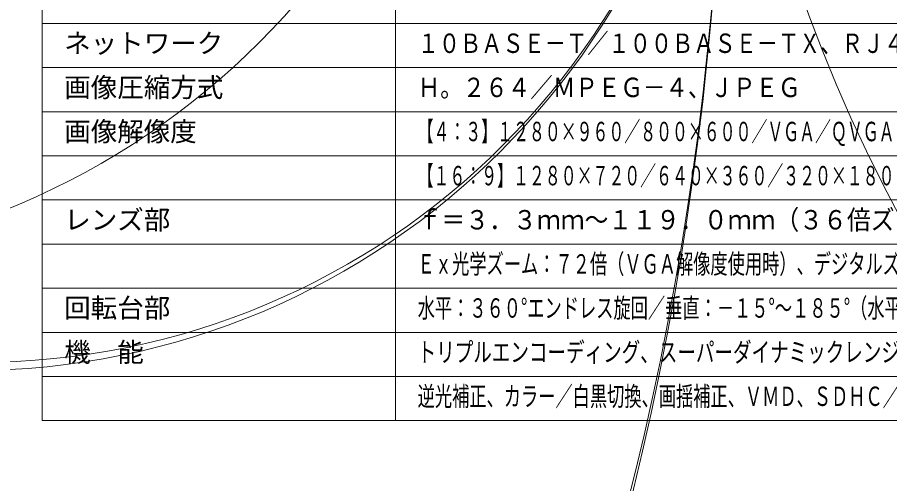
# Model space of a CAD drawing. Units: millimetres, scale not verified. Extents: x -699 to 358, y -336 to 377.
# Drawn here: x -65.3 to 33.4, y -63.6 to -10.8 of the extents above; entities that cross this region are included whole.
import ezdxf
from ezdxf.enums import TextEntityAlignment as Align

# ---------------------------------------------------------------- set-up
doc = ezdxf.new("R2010")
doc.units = ezdxf.units.MM
doc.header["$LTSCALE"] = 0.125
doc.layers.add('0-2_MOJI1', color=7, linetype='Continuous')
doc.layers.add('0-3_WAKU', color=1, linetype='Continuous', lineweight=18)
doc.layers.add('0-5_GAIKEI', color=1, linetype='Continuous', lineweight=18)
doc.styles.add('ＭＳ ゴシック', font='')
doc.styles.get('ＭＳ ゴシック').set_extended_font_data('MS Gothic')

msp = doc.modelspace()

# ---------------------------------------------------------------- linework, layer by layer
at = {"layer": '0-3_WAKU', "color": 4}
for p, q in [((-62.5, -56.5), (-62.5, 3.5)), ((-22.5, -56.5), (-22.5, 3.5)), ((-62.5, -56.5), (62.5, -56.5))]:
    msp.add_line(p, q, dxfattribs=at)
at = {"layer": '0-3_WAKU'}
for p, q in [((62.5, -11.5), (-62.5, -11.5)), ((62.5, -16.5), (-62.5, -16.5)), ((62.5, -21.5), (-62.5, -21.5)), ((-62.5, -26.5), (62.5, -26.5)), ((-62.5, -31.5), (62.5, -31.5)), ((-62.5, -36.5), (62.5, -36.5)), ((-62.5, -41.5), (62.5, -41.5)), ((-62.5, -46.5), (62.5, -46.5)), ((-62.5, -51.5), (62.5, -51.5))]:
    msp.add_line(p, q, dxfattribs=at)
at = {"layer": '0-5_GAIKEI'}
for centre, radius in [((-342.126, 20.581), 356.7164), ((-335.3367, 20.8894), 349.9324), ((185.7191, 48.5249), 171.8681), ((-98.3252, 46.7282), 85.4055), ((-70.6187, 34.0602), 84.887), ((-69.7663, 34.1066), 84.021)]:
    msp.add_circle(centre, radius, dxfattribs=at)

# ---------------------------------------------------------------- texts
at = {"layer": '0-2_MOJI1', "style": 'ＭＳ ゴシック'}
for s, p in [('ネットワーク', (-60, -15.5)), ('画像圧縮方式', (-60, -20.5)), ('画像解像度', (-60, -25.5)), ('レンズ部', (-60, -35.5)), ('回転台部', (-60, -45.5)), ('機\u3000能', (-60, -50.5))]:
    msp.add_text(s, height=2.199, dxfattribs=at).set_placement(p, align=Align.BOTTOM_LEFT)
for s, width, p in [('１０ＢＡＳＥ－Ｔ／１００ＢＡＳＥ－ＴＸ、ＲＪ４５コネクター', 0.8, (-20, -15.5)), ('Ｈ。２６４／ＭＰＥＧ－４、ＪＰＥＧ', 0.85, (-20, -20.5)), ('【４：３】１２８０×９６０／８００×６００／ＶＧＡ／ＱＶＧＡ（最大３０ｆｐｓ）', 0.6, (-20, -25.5)), ('【１６：９】１２８０×７２０／６４０×３６０／３２０×１８０（最大３０ｆｐｓ）', 0.6, (-20, -30.5)), ('ｆ＝３．３ｍｍ～１１９．０ｍｍ（３６倍ズーム）', 0.9, (-20, -35.5)), ('Ｅｘ光学ズーム：７２倍（ＶＧＡ解像度使用時）、デジタルズーム：１２倍', 0.65, (-20, -40.5)), ('水平：３６０°エンドレス旋回／垂直：－１５°～１８５°（水平～真下～水平）', 0.65, (-20, -45.5)), ('トリプルエンコーディング、スーパーダイナミックレンジ、暗部補正、', 0.7, (-20, -50.5)), ('逆光補正、カラー／白黒切換、画揺補正、ＶＭＤ、ＳＤＨＣ／ＳＤカード対応', 0.65, (-20, -55.5))]:
    msp.add_text(s, height=2.199, dxfattribs=dict(at, width=width)).set_placement(p, align=Align.BOTTOM_LEFT)

doc.saveas('drawing.dxf')
